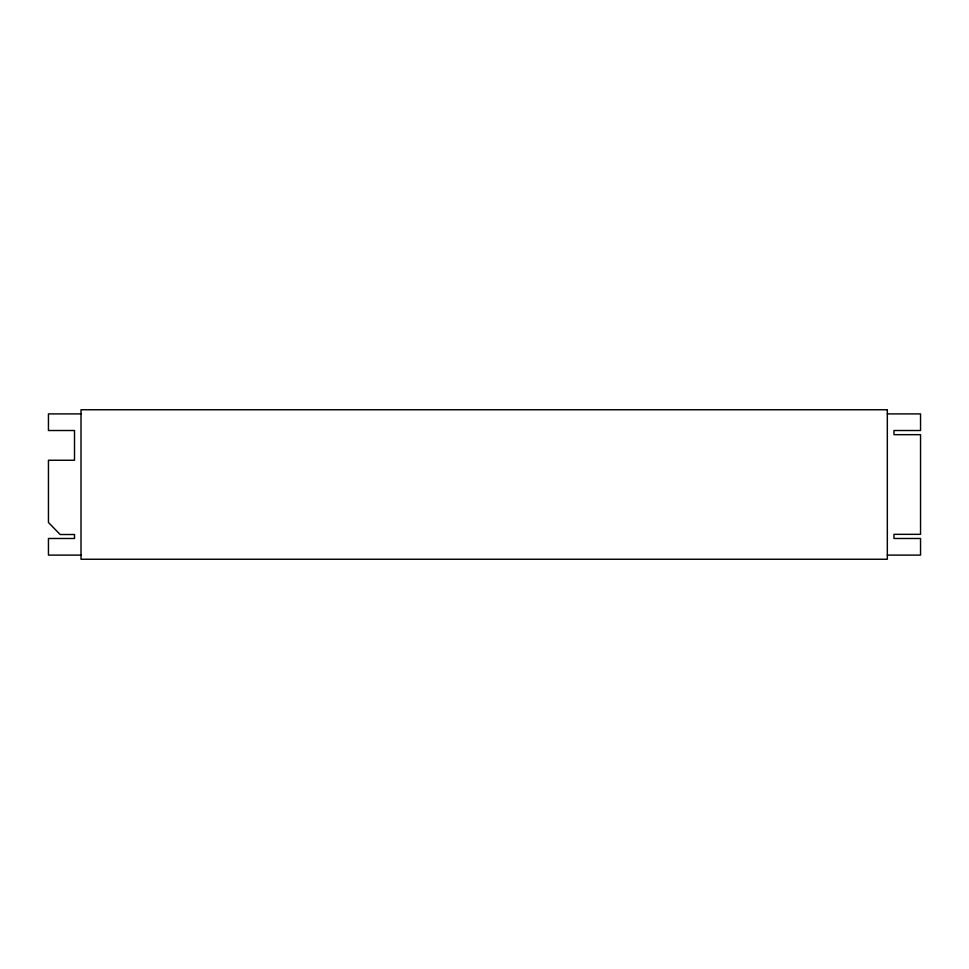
<?xml version="1.0" encoding="UTF-8"?>
<svg xmlns="http://www.w3.org/2000/svg" width="969" height="969" viewBox="0 0 969 969"><rect width="100%" height="100%" fill="white"/><g stroke="black" fill="none" stroke-linecap="round" stroke-linejoin="round"><path stroke-width="1.45" d="M81.008 413.896L48.45 413.896L48.45 430.515L74.504 430.515L74.504 460.251L48.45 460.251L48.45 522.497L60.187 534.513L74.504 534.513L74.504 538.485L48.45 538.485L48.45 555.104L81.008 555.104M887.325 413.896L920.55 413.896L920.55 430.515L893.975 430.515L893.975 434.669L920.55 434.669L920.55 534.331L893.975 534.331L893.975 538.485L920.55 538.485L920.55 555.104L887.325 555.104M887.325 409.754L81.008 409.754L81.008 559.246L887.325 559.246L887.325 409.754"/></g></svg>
